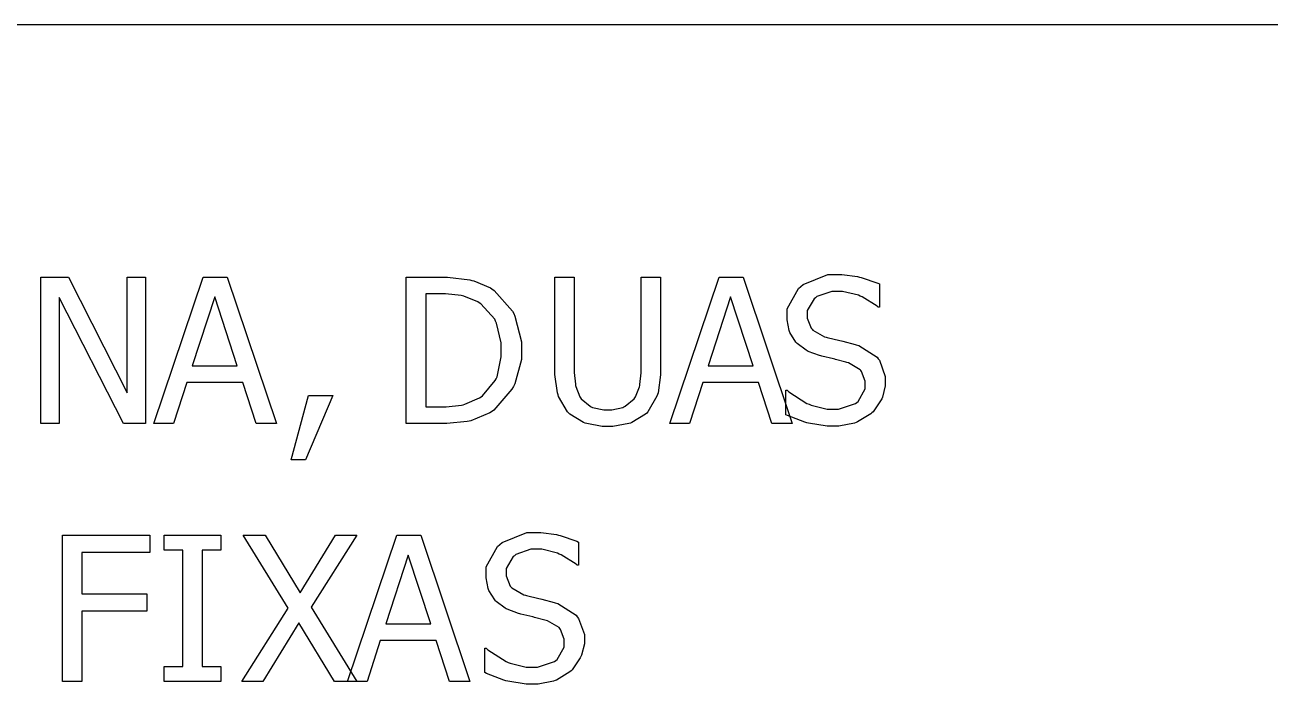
# Model space of a CAD drawing. Header units: millimetres. Extents: x 1974 to 2099, y 1386 to 1555.
# Drawn here: x 2073.307 to 2074.746, y 1478.547 to 1479.308 of the extents above; entities that cross this region are included whole.
import ezdxf

# ---------------------------------------------------------------- set-up
doc = ezdxf.new("R2010")
doc.units = ezdxf.units.MM
doc.layers.add('TEXTO', color=4, linetype='Continuous')

msp = doc.modelspace()

# ---------------------------------------------------------------- linework, layer by layer
at = {"layer": 'TEXTO', "color": 0}
for p, q in [((2098.7779, 1479.3082), (2069.8934, 1479.3082)), ((2073.3251, 1478.8477), (2073.3251, 1479.0166)), ((2073.3251, 1479.0166), (2073.357, 1479.0166)), ((2073.357, 1479.0166), (2073.4249, 1478.8829)), ((2073.4249, 1478.8829), (2073.4249, 1479.0166)), ((2073.4249, 1479.0166), (2073.446, 1479.0166)), ((2073.446, 1479.0166), (2073.446, 1478.8477)), ((2073.446, 1479.0166), (2073.446, 1479.0166)), ((2073.4559, 1478.8477), (2073.5128, 1479.0166)), ((2073.5128, 1479.0166), (2073.5406, 1479.0166)), ((2073.5406, 1479.0166), (2073.5975, 1478.8477)), ((2073.7474, 1478.8477), (2073.7474, 1479.0166)), ((2073.7474, 1479.0166), (2073.7858, 1479.0166)), ((2073.7858, 1479.0166), (2073.7951, 1479.0166)), ((2073.7951, 1479.0166), (2073.8209, 1479.0137)), ((2073.8209, 1479.0137), (2073.8233, 1479.013)), ((2073.8233, 1479.013), (2073.8255, 1479.0125)), ((2073.8255, 1479.0125), (2073.8447, 1479.0043)), ((2073.9191, 1478.9112), (2073.9191, 1479.0166)), ((2073.9191, 1479.0166), (2073.9416, 1479.0166)), ((2073.9416, 1479.0166), (2073.9416, 1478.9112)), ((2074.0189, 1478.9107), (2074.0189, 1479.0166)), ((2074.0189, 1479.0166), (2074.0414, 1479.0166)), ((2074.0414, 1479.0166), (2074.0414, 1478.9112)), ((2074.0519, 1478.8477), (2074.1089, 1479.0166)), ((2074.1089, 1479.0166), (2074.1366, 1479.0166)), ((2074.1366, 1479.0166), (2074.1935, 1478.8477)), ((2074.2059, 1479.0082), (2074.2345, 1479.0197)), ((2074.2345, 1479.0197), (2074.2441, 1479.0197)), ((2074.2441, 1479.0197), (2074.2508, 1479.0197)), ((2074.2508, 1479.0197), (2074.2689, 1479.0174)), ((2074.2689, 1479.0174), (2074.271, 1479.0169)), ((2074.271, 1479.0169), (2074.273, 1479.0164)), ((2074.273, 1479.0164), (2074.2925, 1479.0097)), ((2073.787, 1478.9973), (2073.7699, 1478.9973)), ((2073.7699, 1478.9973), (2073.7699, 1478.867)), ((2073.7929, 1478.9973), (2073.787, 1478.9973)), ((2073.8107, 1478.9954), (2073.7929, 1478.9973)), ((2073.8447, 1479.0043), (2073.8464, 1479.0033)), ((2073.8464, 1479.0033), (2073.8491, 1479.0015)), ((2073.8491, 1479.0015), (2073.87, 1478.9776)), ((2074.1874, 1478.98), (2074.2006, 1479.0035)), ((2074.2006, 1479.0035), (2074.2033, 1479.0059)), ((2074.2033, 1479.0059), (2074.2059, 1479.0082)), ((2074.2393, 1479.0003), (2074.2219, 1478.9942)), ((2074.2457, 1479.0003), (2074.2393, 1479.0003)), ((2074.2517, 1479.0003), (2074.2457, 1479.0003)), ((2074.2699, 1478.9958), (2074.2517, 1479.0003)), ((2074.2925, 1479.0097), (2074.2944, 1479.0089)), ((2074.2944, 1479.0089), (2074.2944, 1478.9819)), ((2073.4208, 1478.8477), (2073.3462, 1478.9934)), ((2073.3462, 1478.9934), (2073.3462, 1478.8477)), ((2073.5261, 1478.9938), (2073.5001, 1478.9141)), ((2073.5522, 1478.9141), (2073.5261, 1478.9938)), ((2073.8124, 1478.995), (2073.8107, 1478.9954)), ((2073.8141, 1478.9946), (2073.8124, 1478.995)), ((2073.8301, 1478.9881), (2073.8141, 1478.9946)), ((2073.8316, 1478.9871), (2073.8301, 1478.9881)), ((2073.8337, 1478.9859), (2073.8316, 1478.9871)), ((2073.8497, 1478.9681), (2073.8337, 1478.9859)), ((2074.1222, 1478.9938), (2074.0962, 1478.9141)), ((2074.1483, 1478.9141), (2074.1222, 1478.9938)), ((2074.2187, 1478.9918), (2074.2107, 1478.9783)), ((2074.2203, 1478.993), (2074.2187, 1478.9918)), ((2074.2219, 1478.9942), (2074.2203, 1478.993)), ((2074.2721, 1478.9948), (2074.2699, 1478.9958)), ((2074.2741, 1478.994), (2074.2721, 1478.9948)), ((2074.2914, 1478.9831), (2074.2741, 1478.994)), ((2074.2927, 1478.9819), (2074.2914, 1478.9831)), ((2073.87, 1478.9776), (2073.8716, 1478.9746)), ((2073.8716, 1478.9746), (2073.873, 1478.9717)), ((2073.873, 1478.9717), (2073.8806, 1478.942)), ((2074.1874, 1478.9714), (2074.1874, 1478.98)), ((2074.1874, 1478.9674), (2074.1874, 1478.9714)), ((2074.2107, 1478.9783), (2074.2107, 1478.9738)), ((2074.2107, 1478.9738), (2074.2107, 1478.9695)), ((2074.2107, 1478.9695), (2074.2154, 1478.9578)), ((2074.2944, 1478.9819), (2074.2927, 1478.9819)), ((2073.8507, 1478.9657), (2073.8497, 1478.9681)), ((2073.8518, 1478.9635), (2073.8507, 1478.9657)), ((2073.8572, 1478.9407), (2073.8518, 1478.9635)), ((2074.1897, 1478.9552), (2074.1874, 1478.9674)), ((2074.1902, 1478.954), (2074.1897, 1478.9552)), ((2074.2154, 1478.9578), (2074.2164, 1478.9567)), ((2074.2164, 1478.9567), (2074.2172, 1478.9556)), ((2074.2172, 1478.9556), (2074.2309, 1478.9479)), ((2073.8572, 1478.9323), (2073.8572, 1478.9407)), ((2073.8806, 1478.942), (2073.8806, 1478.932)), ((2074.1907, 1478.9527), (2074.1902, 1478.954)), ((2074.1975, 1478.9418), (2074.1907, 1478.9527)), ((2074.1983, 1478.9409), (2074.1975, 1478.9418)), ((2074.1992, 1478.94), (2074.1983, 1478.9409)), ((2074.2094, 1478.9323), (2074.1992, 1478.94)), ((2074.2309, 1478.9479), (2074.2328, 1478.9474)), ((2074.2328, 1478.9474), (2074.2339, 1478.9471)), ((2074.2339, 1478.9471), (2074.2485, 1478.9435)), ((2074.2485, 1478.9435), (2074.2503, 1478.943)), ((2074.2503, 1478.943), (2074.2519, 1478.9426)), ((2074.2519, 1478.9426), (2074.2662, 1478.9389)), ((2073.8572, 1478.9247), (2073.8572, 1478.9323)), ((2073.8572, 1478.9323), (2073.8572, 1478.9323)), ((2073.8806, 1478.932), (2073.8806, 1478.9217)), ((2073.8806, 1478.932), (2073.8806, 1478.932)), ((2074.2106, 1478.9317), (2074.2094, 1478.9323)), ((2074.2117, 1478.931), (2074.2106, 1478.9317)), ((2074.2248, 1478.9263), (2074.2117, 1478.931)), ((2074.2263, 1478.9259), (2074.2248, 1478.9263)), ((2074.2278, 1478.9255), (2074.2263, 1478.9259)), ((2074.2413, 1478.9222), (2074.2278, 1478.9255)), ((2074.2662, 1478.9389), (2074.2674, 1478.9385)), ((2074.2674, 1478.9385), (2074.2703, 1478.9376)), ((2074.2703, 1478.9376), (2074.2916, 1478.9243)), ((2073.5001, 1478.9141), (2073.5522, 1478.9141)), ((2073.5001, 1478.9141), (2073.5001, 1478.9141)), ((2073.8523, 1478.9017), (2073.8572, 1478.9247)), ((2073.8806, 1478.9217), (2073.8727, 1478.8934)), ((2073.9191, 1478.9043), (2073.9191, 1478.9112)), ((2073.9416, 1478.9112), (2073.9416, 1478.9064)), ((2074.0414, 1478.9112), (2074.0414, 1478.9038)), ((2074.0962, 1478.9141), (2074.1483, 1478.9141)), ((2074.0962, 1478.9141), (2074.0962, 1478.9141)), ((2074.2425, 1478.9219), (2074.2413, 1478.9222)), ((2074.2435, 1478.9217), (2074.2425, 1478.9219)), ((2074.2554, 1478.9186), (2074.2435, 1478.9217)), ((2074.2567, 1478.9181), (2074.2554, 1478.9186)), ((2074.2585, 1478.9177), (2074.2567, 1478.9181)), ((2074.2718, 1478.9098), (2074.2585, 1478.9177)), ((2074.2916, 1478.9243), (2074.2929, 1478.9224)), ((2074.2929, 1478.9224), (2074.2942, 1478.9207)), ((2074.2942, 1478.9207), (2074.301, 1478.902)), ((2073.8357, 1478.8796), (2073.8503, 1478.8973)), ((2073.8503, 1478.8973), (2073.8513, 1478.8994)), ((2073.8513, 1478.8994), (2073.8523, 1478.9017)), ((2073.9221, 1478.883), (2073.9191, 1478.9043)), ((2073.9416, 1478.9064), (2073.9428, 1478.8929)), ((2074.0175, 1478.8928), (2074.0189, 1478.9062)), ((2074.0189, 1478.9062), (2074.0189, 1478.9107)), ((2074.0414, 1478.9038), (2074.0384, 1478.8832)), ((2074.2727, 1478.9088), (2074.2718, 1478.9098)), ((2074.2734, 1478.9078), (2074.2727, 1478.9088)), ((2074.2776, 1478.8965), (2074.2734, 1478.9078)), ((2074.2776, 1478.8924), (2074.2776, 1478.8965)), ((2074.301, 1478.902), (2074.301, 1478.8958)), ((2073.4939, 1478.895), (2073.4786, 1478.8477)), ((2073.5584, 1478.895), (2073.4939, 1478.895)), ((2073.5738, 1478.8477), (2073.5584, 1478.895)), ((2073.8696, 1478.8872), (2073.8487, 1478.863)), ((2073.8712, 1478.8903), (2073.8696, 1478.8872)), ((2073.8727, 1478.8934), (2073.8712, 1478.8903)), ((2073.9228, 1478.8809), (2073.9221, 1478.883)), ((2073.9428, 1478.8929), (2073.9431, 1478.8916)), ((2073.9431, 1478.8916), (2073.9433, 1478.8903)), ((2073.9433, 1478.8903), (2073.9481, 1478.8783)), ((2074.0123, 1478.8784), (2074.017, 1478.8902)), ((2074.017, 1478.8902), (2074.0173, 1478.8915)), ((2074.0173, 1478.8915), (2074.0175, 1478.8928)), ((2074.0384, 1478.8832), (2074.0378, 1478.8811)), ((2074.09, 1478.895), (2074.0746, 1478.8477)), ((2074.1545, 1478.895), (2074.09, 1478.895)), ((2074.1698, 1478.8477), (2074.1545, 1478.895)), ((2074.1861, 1478.8578), (2074.1861, 1478.886)), ((2074.1861, 1478.886), (2074.1877, 1478.886)), ((2074.1877, 1478.886), (2074.1895, 1478.8842)), ((2074.1895, 1478.8842), (2074.2105, 1478.8708)), ((2074.2696, 1478.8732), (2074.2776, 1478.8876)), ((2074.2776, 1478.8876), (2074.2776, 1478.8924)), ((2074.301, 1478.891), (2074.2976, 1478.878)), ((2074.301, 1478.8958), (2074.301, 1478.891)), ((2073.6144, 1478.8058), (2073.6344, 1478.8801)), ((2073.6627, 1478.8801), (2073.631, 1478.8058)), ((2073.6344, 1478.8801), (2073.6627, 1478.8801)), ((2073.6344, 1478.8801), (2073.6344, 1478.8801)), ((2073.7935, 1478.867), (2073.8113, 1478.8689)), ((2073.8113, 1478.8689), (2073.8132, 1478.8694)), ((2073.8132, 1478.8694), (2073.815, 1478.8699)), ((2073.815, 1478.8699), (2073.8322, 1478.8772)), ((2073.8322, 1478.8772), (2073.8338, 1478.8783)), ((2073.8338, 1478.8783), (2073.8357, 1478.8796)), ((2073.9234, 1478.8789), (2073.9228, 1478.8809)), ((2073.9338, 1478.8613), (2073.9234, 1478.8789)), ((2073.9481, 1478.8783), (2073.9489, 1478.8772)), ((2073.9489, 1478.8772), (2073.9496, 1478.8761)), ((2073.9496, 1478.8761), (2073.9599, 1478.8675)), ((2074.0002, 1478.8675), (2074.0108, 1478.8761)), ((2074.0108, 1478.8761), (2074.0116, 1478.8772)), ((2074.0116, 1478.8772), (2074.0123, 1478.8784)), ((2074.0371, 1478.8791), (2074.0267, 1478.8612)), ((2074.0378, 1478.8811), (2074.0371, 1478.8791)), ((2074.2105, 1478.8708), (2074.2129, 1478.8699)), ((2074.2129, 1478.8699), (2074.2152, 1478.8689)), ((2074.2152, 1478.8689), (2074.2337, 1478.8641)), ((2074.2469, 1478.8641), (2074.2664, 1478.8706)), ((2074.2664, 1478.8706), (2074.2681, 1478.8719)), ((2074.2681, 1478.8719), (2074.2696, 1478.8732)), ((2074.2963, 1478.8748), (2074.2868, 1478.8611)), ((2074.297, 1478.8763), (2074.2963, 1478.8748)), ((2074.2976, 1478.878), (2074.297, 1478.8763)), ((2073.7699, 1478.867), (2073.787, 1478.867)), ((2073.787, 1478.867), (2073.7935, 1478.867)), ((2073.8439, 1478.8599), (2073.8222, 1478.8509)), ((2073.8461, 1478.8612), (2073.8439, 1478.8599)), ((2073.8487, 1478.863), (2073.8461, 1478.8612)), ((2073.9352, 1478.8597), (2073.9338, 1478.8613)), ((2073.9365, 1478.8585), (2073.9352, 1478.8597)), ((2073.9523, 1478.8488), (2073.9365, 1478.8585)), ((2073.9599, 1478.8675), (2073.9612, 1478.8669)), ((2073.9612, 1478.8669), (2073.9625, 1478.8663)), ((2073.9625, 1478.8663), (2073.9757, 1478.8634)), ((2073.9757, 1478.8634), (2073.9802, 1478.8634)), ((2073.9802, 1478.8634), (2073.9848, 1478.8634)), ((2073.9848, 1478.8634), (2073.9975, 1478.8663)), ((2073.9975, 1478.8663), (2073.9989, 1478.8669)), ((2073.9989, 1478.8669), (2074.0002, 1478.8675)), ((2074.0239, 1478.8585), (2074.0082, 1478.8488)), ((2074.0253, 1478.8597), (2074.0239, 1478.8585)), ((2074.0267, 1478.8612), (2074.0253, 1478.8597)), ((2074.188, 1478.857), (2074.1861, 1478.8578)), ((2074.2081, 1478.8492), (2074.188, 1478.857)), ((2074.2337, 1478.8641), (2074.2399, 1478.8641)), ((2074.2399, 1478.8641), (2074.2469, 1478.8641)), ((2074.2843, 1478.8588), (2074.2689, 1478.8494)), ((2074.2856, 1478.8599), (2074.2843, 1478.8588)), ((2074.2868, 1478.8611), (2074.2856, 1478.8599)), ((2073.3462, 1478.8477), (2073.3251, 1478.8477)), ((2073.446, 1478.8477), (2073.4208, 1478.8477)), ((2073.4786, 1478.8477), (2073.4559, 1478.8477)), ((2073.4786, 1478.8477), (2073.4786, 1478.8477)), ((2073.5975, 1478.8477), (2073.5738, 1478.8477)), ((2073.7863, 1478.8477), (2073.7474, 1478.8477)), ((2073.7942, 1478.8477), (2073.7863, 1478.8477)), ((2073.8178, 1478.8501), (2073.7942, 1478.8477)), ((2073.8201, 1478.8504), (2073.8178, 1478.8501)), ((2073.8222, 1478.8509), (2073.8201, 1478.8504)), ((2073.9543, 1478.8481), (2073.9523, 1478.8488)), ((2073.9561, 1478.8475), (2073.9543, 1478.8481)), ((2073.9737, 1478.8442), (2073.9561, 1478.8475)), ((2073.9802, 1478.8442), (2073.9737, 1478.8442)), ((2073.9863, 1478.8442), (2073.9802, 1478.8442)), ((2073.9802, 1478.8442), (2073.9802, 1478.8442)), ((2074.0046, 1478.8475), (2073.9863, 1478.8442)), ((2074.0064, 1478.8481), (2074.0046, 1478.8475)), ((2074.0082, 1478.8488), (2074.0064, 1478.8481)), ((2074.0746, 1478.8477), (2074.0519, 1478.8477)), ((2074.0746, 1478.8477), (2074.0746, 1478.8477)), ((2074.1935, 1478.8477), (2074.1698, 1478.8477)), ((2074.2103, 1478.8485), (2074.2081, 1478.8492)), ((2074.2124, 1478.848), (2074.2103, 1478.8485)), ((2074.2337, 1478.8447), (2074.2124, 1478.848)), ((2074.2415, 1478.8447), (2074.2337, 1478.8447)), ((2074.2474, 1478.8447), (2074.2415, 1478.8447)), ((2074.2415, 1478.8447), (2074.2415, 1478.8447)), ((2074.2655, 1478.848), (2074.2474, 1478.8447)), ((2074.2672, 1478.8487), (2074.2655, 1478.848)), ((2074.2689, 1478.8494), (2074.2672, 1478.8487)), ((2073.631, 1478.8058), (2073.6144, 1478.8058)), ((2073.35, 1478.5497), (2073.35, 1478.7186)), ((2073.35, 1478.7186), (2073.4511, 1478.7186)), ((2073.4511, 1478.7186), (2073.4511, 1478.6986)), ((2073.4511, 1478.7186), (2073.4511, 1478.7186)), ((2073.4676, 1478.7013), (2073.4676, 1478.7186)), ((2073.4676, 1478.7186), (2073.5332, 1478.7186)), ((2073.5332, 1478.7186), (2073.5332, 1478.7013)), ((2073.6109, 1478.6342), (2073.5588, 1478.7186)), ((2073.5588, 1478.7186), (2073.5845, 1478.7186)), ((2073.5845, 1478.7186), (2073.6249, 1478.6522)), ((2073.6249, 1478.6522), (2073.6658, 1478.7186)), ((2073.6902, 1478.7186), (2073.6374, 1478.6353)), ((2073.6658, 1478.7186), (2073.6902, 1478.7186)), ((2073.6795, 1478.5497), (2073.7364, 1478.7186)), ((2073.7364, 1478.7186), (2073.7641, 1478.7186)), ((2073.7641, 1478.7186), (2073.821, 1478.5497)), ((2073.8556, 1478.7077), (2073.8582, 1478.71)), ((2073.8582, 1478.71), (2073.8867, 1478.7216)), ((2073.8867, 1478.7216), (2073.8963, 1478.7216)), ((2073.8963, 1478.7216), (2073.903, 1478.7216)), ((2073.903, 1478.7216), (2073.9211, 1478.7193)), ((2073.9211, 1478.7193), (2073.9232, 1478.7188)), ((2073.9232, 1478.7188), (2073.9253, 1478.7184)), ((2073.9253, 1478.7184), (2073.9447, 1478.7116)), ((2073.9447, 1478.7116), (2073.9466, 1478.7107)), ((2073.9466, 1478.7107), (2073.9466, 1478.6839)), ((2073.4511, 1478.6986), (2073.3726, 1478.6986)), ((2073.3726, 1478.6986), (2073.3726, 1478.651)), ((2073.4892, 1478.7013), (2073.4676, 1478.7013)), ((2073.4892, 1478.567), (2073.4892, 1478.7013)), ((2073.5332, 1478.7013), (2073.5117, 1478.7013)), ((2073.5117, 1478.7013), (2073.5117, 1478.567)), ((2073.7496, 1478.6957), (2073.7237, 1478.6161)), ((2073.7757, 1478.6161), (2073.7496, 1478.6957)), ((2073.8396, 1478.682), (2073.8529, 1478.7055)), ((2073.8529, 1478.7055), (2073.8556, 1478.7077)), ((2073.8741, 1478.6962), (2073.8725, 1478.6949)), ((2073.8915, 1478.7023), (2073.8741, 1478.6962)), ((2073.8979, 1478.7023), (2073.8915, 1478.7023)), ((2073.9039, 1478.7023), (2073.8979, 1478.7023)), ((2073.9221, 1478.6977), (2073.9039, 1478.7023)), ((2073.9243, 1478.6968), (2073.9221, 1478.6977)), ((2073.9263, 1478.6959), (2073.9243, 1478.6968)), ((2073.9436, 1478.6851), (2073.9263, 1478.6959)), ((2073.8396, 1478.6733), (2073.8396, 1478.682)), ((2073.8709, 1478.6938), (2073.863, 1478.6803)), ((2073.8725, 1478.6949), (2073.8709, 1478.6938)), ((2073.9449, 1478.6839), (2073.9436, 1478.6851)), ((2073.9466, 1478.6839), (2073.9449, 1478.6839)), ((2073.8396, 1478.6693), (2073.8396, 1478.6733)), ((2073.8419, 1478.6572), (2073.8396, 1478.6693)), ((2073.863, 1478.6803), (2073.863, 1478.6757)), ((2073.863, 1478.6757), (2073.863, 1478.6715)), ((2073.863, 1478.6715), (2073.8676, 1478.6596)), ((2073.8424, 1478.6559), (2073.8419, 1478.6572)), ((2073.8429, 1478.6546), (2073.8424, 1478.6559)), ((2073.8497, 1478.6438), (2073.8429, 1478.6546)), ((2073.8676, 1478.6596), (2073.8686, 1478.6586)), ((2073.8686, 1478.6586), (2073.8694, 1478.6576)), ((2073.8694, 1478.6576), (2073.8832, 1478.6498)), ((2073.3726, 1478.651), (2073.4478, 1478.651)), ((2073.4478, 1478.651), (2073.4478, 1478.631)), ((2073.8505, 1478.6428), (2073.8497, 1478.6438)), ((2073.8514, 1478.642), (2073.8505, 1478.6428)), ((2073.8616, 1478.6342), (2073.8514, 1478.642)), ((2073.8832, 1478.6498), (2073.8851, 1478.6492)), ((2073.8851, 1478.6492), (2073.8862, 1478.6489)), ((2073.8862, 1478.6489), (2073.9008, 1478.6453)), ((2073.9008, 1478.6453), (2073.9026, 1478.6449)), ((2073.9026, 1478.6449), (2073.9042, 1478.6445)), ((2073.9042, 1478.6445), (2073.9185, 1478.6408)), ((2073.9185, 1478.6408), (2073.9196, 1478.6404)), ((2073.9196, 1478.6404), (2073.9225, 1478.6395)), ((2073.9225, 1478.6395), (2073.9438, 1478.6261)), ((2073.4478, 1478.631), (2073.3726, 1478.631)), ((2073.3726, 1478.631), (2073.3726, 1478.5497)), ((2073.5573, 1478.5497), (2073.6109, 1478.6342)), ((2073.6374, 1478.6353), (2073.6904, 1478.5497)), ((2073.6374, 1478.6353), (2073.6374, 1478.6353)), ((2073.8628, 1478.6336), (2073.8616, 1478.6342)), ((2073.8639, 1478.633), (2073.8628, 1478.6336)), ((2073.877, 1478.6282), (2073.8639, 1478.633)), ((2073.8785, 1478.6278), (2073.877, 1478.6282)), ((2073.88, 1478.6274), (2073.8785, 1478.6278)), ((2073.8935, 1478.6242), (2073.88, 1478.6274)), ((2073.8947, 1478.6239), (2073.8935, 1478.6242)), ((2073.8957, 1478.6237), (2073.8947, 1478.6239)), ((2073.9076, 1478.6205), (2073.8957, 1478.6237)), ((2073.9438, 1478.6261), (2073.9451, 1478.6243)), ((2073.9451, 1478.6243), (2073.9465, 1478.6225)), ((2073.6234, 1478.6173), (2073.5815, 1478.5497)), ((2073.6646, 1478.5497), (2073.6234, 1478.6173)), ((2073.7237, 1478.6161), (2073.7757, 1478.6161)), ((2073.7237, 1478.6161), (2073.7237, 1478.6161)), ((2073.9089, 1478.6201), (2073.9076, 1478.6205)), ((2073.9107, 1478.6196), (2073.9089, 1478.6201)), ((2073.924, 1478.6118), (2073.9107, 1478.6196)), ((2073.9249, 1478.6107), (2073.924, 1478.6118)), ((2073.9256, 1478.6097), (2073.9249, 1478.6107)), ((2073.9298, 1478.5984), (2073.9256, 1478.6097)), ((2073.9465, 1478.6225), (2073.9532, 1478.604)), ((2073.7174, 1478.5968), (2073.7021, 1478.5497)), ((2073.7821, 1478.5968), (2073.7174, 1478.5968)), ((2073.7973, 1478.5497), (2073.7821, 1478.5968)), ((2073.9298, 1478.5942), (2073.9298, 1478.5984)), ((2073.9532, 1478.604), (2073.9532, 1478.5978)), ((2073.9532, 1478.5978), (2073.9532, 1478.593)), ((2073.8383, 1478.5598), (2073.8383, 1478.5879)), ((2073.8383, 1478.5879), (2073.8399, 1478.5879)), ((2073.8399, 1478.5879), (2073.8417, 1478.5862)), ((2073.8417, 1478.5862), (2073.8627, 1478.5727)), ((2073.9219, 1478.5751), (2073.9298, 1478.5894)), ((2073.9298, 1478.5894), (2073.9298, 1478.5942)), ((2073.9498, 1478.5799), (2073.9492, 1478.5783)), ((2073.9532, 1478.593), (2073.9498, 1478.5799)), ((2073.4676, 1478.5497), (2073.4676, 1478.567)), ((2073.4676, 1478.567), (2073.4892, 1478.567)), ((2073.5117, 1478.567), (2073.5332, 1478.567)), ((2073.5332, 1478.567), (2073.5332, 1478.5497)), ((2073.5332, 1478.567), (2073.5332, 1478.567)), ((2073.8627, 1478.5727), (2073.8651, 1478.5717)), ((2073.8651, 1478.5717), (2073.8674, 1478.5709)), ((2073.8674, 1478.5709), (2073.886, 1478.566)), ((2073.886, 1478.566), (2073.8922, 1478.566)), ((2073.8922, 1478.566), (2073.8991, 1478.566)), ((2073.8991, 1478.566), (2073.9186, 1478.5725)), ((2073.9186, 1478.5725), (2073.9203, 1478.5737)), ((2073.9203, 1478.5737), (2073.9219, 1478.5751)), ((2073.9485, 1478.5768), (2073.939, 1478.5631)), ((2073.9492, 1478.5783), (2073.9485, 1478.5768)), ((2073.8402, 1478.5589), (2073.8383, 1478.5598)), ((2073.8603, 1478.5511), (2073.8402, 1478.5589)), ((2073.9211, 1478.5512), (2073.9194, 1478.5506)), ((2073.9365, 1478.5607), (2073.9211, 1478.5512)), ((2073.9378, 1478.5619), (2073.9365, 1478.5607)), ((2073.939, 1478.5631), (2073.9378, 1478.5619)), ((2073.3726, 1478.5497), (2073.35, 1478.5497)), ((2073.5332, 1478.5497), (2073.4676, 1478.5497)), ((2073.5815, 1478.5497), (2073.5573, 1478.5497)), ((2073.6904, 1478.5497), (2073.6646, 1478.5497)), ((2073.7021, 1478.5497), (2073.6795, 1478.5497)), ((2073.7021, 1478.5497), (2073.7021, 1478.5497)), ((2073.821, 1478.5497), (2073.7973, 1478.5497)), ((2073.8625, 1478.5504), (2073.8603, 1478.5511)), ((2073.8646, 1478.5498), (2073.8625, 1478.5504)), ((2073.886, 1478.5466), (2073.8646, 1478.5498)), ((2073.8938, 1478.5466), (2073.886, 1478.5466)), ((2073.8997, 1478.5466), (2073.8938, 1478.5466)), ((2073.8938, 1478.5466), (2073.8938, 1478.5466)), ((2073.9177, 1478.55), (2073.8997, 1478.5466)), ((2073.9194, 1478.5506), (2073.9177, 1478.55))]:
    msp.add_line(p, q, dxfattribs=at)

doc.saveas('drawing.dxf')
